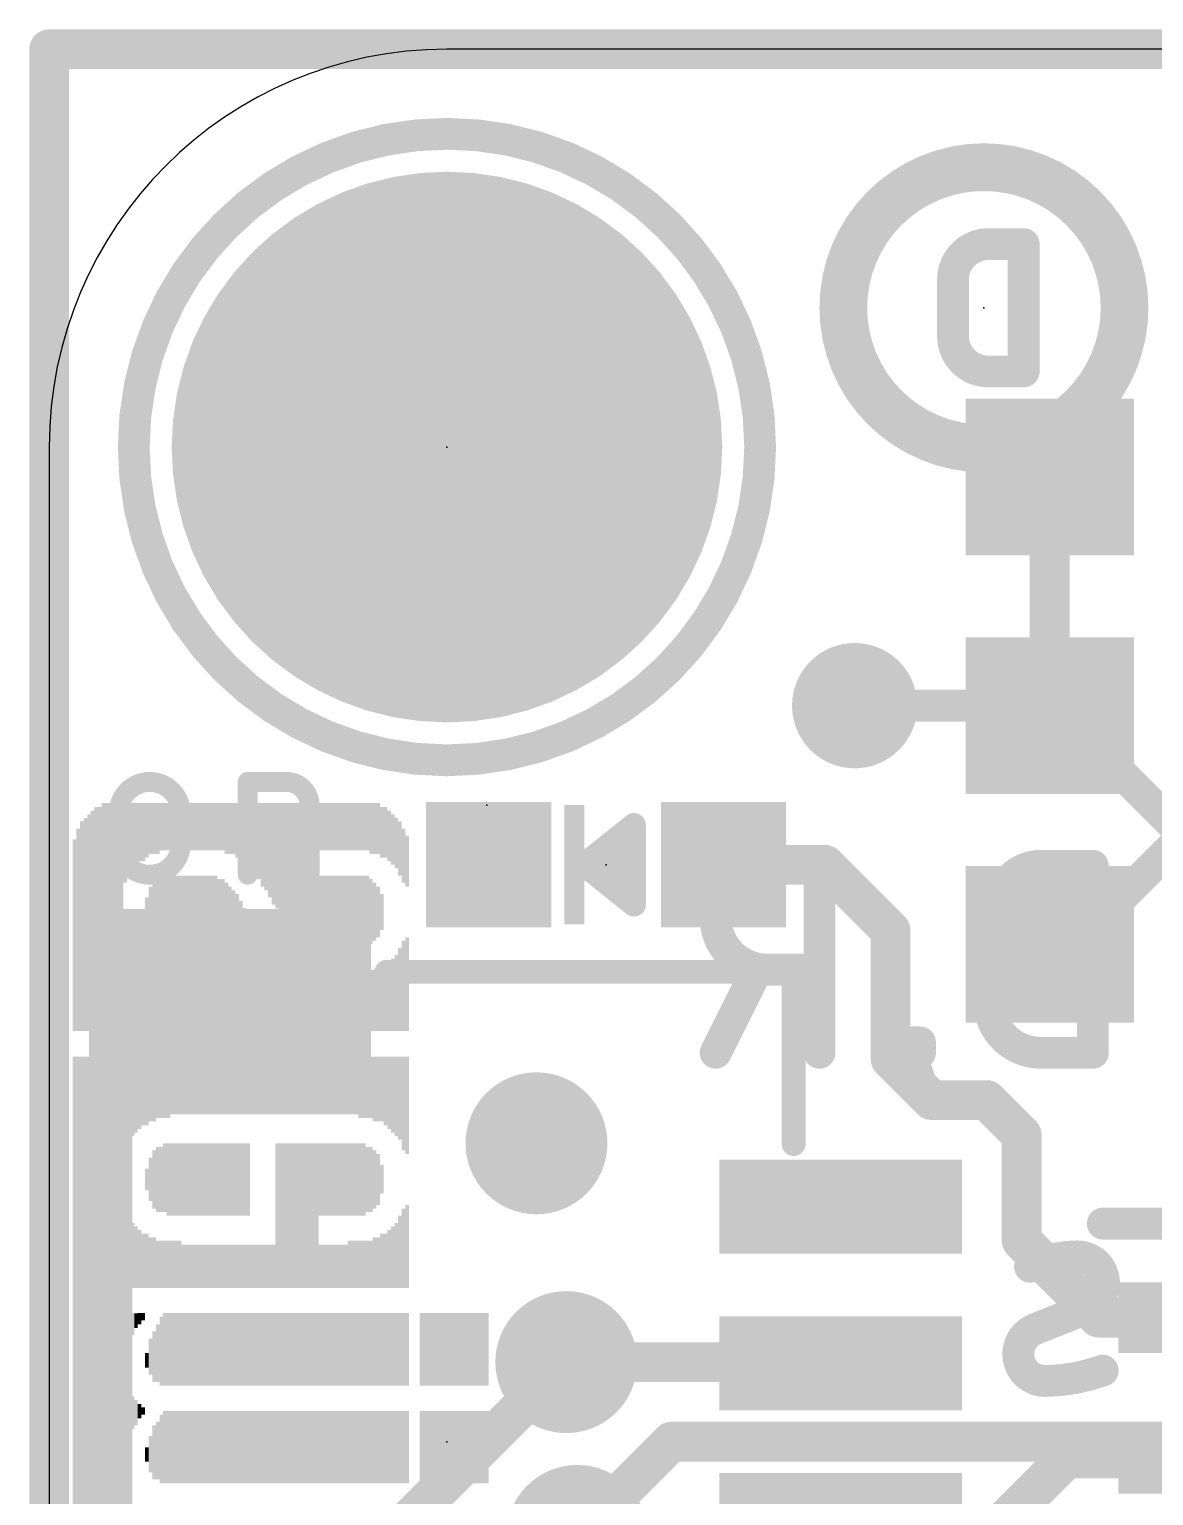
# Model space of a CAD drawing. Extents: x -0.1 to 25.5, y -0.1 to 17.9.
# Drawn here: x -0.13 to 7.05, y 8.55 to 17.91 of the extents above; entities that cross this region are included whole.
import ezdxf

# ---------------------------------------------------------------- set-up
doc = ezdxf.new("R2010")
doc.units = 0
for name, color, linetype in [('1', 12, 'CONTINUOUS'), ('16', 5, 'CONTINUOUS'), ('17', 110, 'CONTINUOUS'), ('18', 110, 'CONTINUOUS'), ('20', 31, 'CONTINUOUS'), ('21', 40, 'CONTINUOUS'), ('22', 6, 'CONTINUOUS'), ('23', 53, 'CONTINUOUS'), ('24', 53, 'CONTINUOUS')]:
    doc.layers.add(name, color=color, linetype=linetype)

# ---------------------------------------------------------------- blocks, each defined once
blk = doc.blocks.new('RECT')
blk.add_solid([(-0.5, -0.5), (0.5, -0.5), (-0.5, 0.5), (0.5, 0.5)])
blk = doc.blocks.new('ROUNDP')
at = {"const_width": 0.5}
blk.add_lwpolyline([(0, -0.25, 1), (0, 0.25, 1), (0, -0.25)], format="xyb", dxfattribs=at)
blk = doc.blocks.new('ROUNDV')
at = {"const_width": 0.5}
blk.add_lwpolyline([(0, -0.25, 1), (0, 0.25, 1), (0, -0.25)], format="xyb", dxfattribs=at)

msp = doc.modelspace()

# ---------------------------------------------------------------- linework, layer by layer
at = {"layer": '1'}
for points, const_width in [([(0, 17.78), (25.4, 17.78)], 0.254), ([(0, 0), (0, 17.78)], 0.254), ([(6.389, 15.0495), (6.389, 13.5255)], 0.254), ([(5.1435, 13.589), (6.3255, 13.589)], 0.2032), ([(6.3255, 13.589), (6.389, 13.5255)], 0.2032), ([(7.4042, 12.9206), (6.5486, 12.065)], 0.2032), ([(4.306, 12.573), (4.953, 12.573)], 0.254), ([(5.373, 12.153), (4.953, 12.573)], 0.254), ([(5.373, 12.153), (5.373, 11.333)], 0.254), ([(6.5486, 12.065), (6.389, 12.065)], 0.2032), ([(5.373, 11.333), (5.635, 11.071)], 0.254), ([(5.635, 11.071), (5.9868, 11.071)], 0.254), ([(5.9868, 11.071), (6.21, 10.8478)], 0.254), ([(6.21, 10.8478), (6.21, 10.173)], 0.254), ([(6.21, 10.173), (6.701, 9.682)], 0.254), ([(6.701, 9.682), (7.278, 9.682)], 0.254), ([(3.302, 9.398), (5.046, 9.398)], 0.254), ([(5.046, 9.398), (5.054, 9.39)], 0.254), ([(6.496, 8.782), (6.104, 8.39)], 0.254), ([(7.278, 8.782), (6.496, 8.782)], 0.254)]:
    msp.add_lwpolyline(points, dxfattribs=dict(at, const_width=const_width))
for points, const_width in [([(0, 17.8435, 1), (0, 17.7165)], 0.127), ([(0.0635, 17.78, 1), (-0.0635, 17.78)], 0.127), ([(6.4525, 15.0495, 1), (6.3255, 15.0495)], 0.127), ([(5.1435, 13.6398, 1), (5.1435, 13.5382)], 0.1016), ([(6.3614, 13.6249, 1), (6.2896, 13.5531)], 0.1016), ([(6.3255, 13.5382, 1), (6.3255, 13.6398)], 0.1016), ([(6.3255, 13.5255, 1), (6.4525, 13.5255)], 0.127), ([(6.3531, 13.4896, 1), (6.4249, 13.5614)], 0.1016), ([(4.306, 12.6365, 1), (4.306, 12.5095)], 0.127), ([(4.9979, 12.6179, 1), (4.9081, 12.5281)], 0.127), ([(4.953, 12.5095, 1), (4.953, 12.6365)], 0.127), ([(5.4365, 12.153, 1), (5.3095, 12.153)], 0.127), ([(5.3281, 12.1081, 1), (5.4179, 12.1979)], 0.127), ([(6.389, 12.1158, 1), (6.389, 12.0142)], 0.1016), ([(6.5127, 12.1009, 1), (6.5845, 12.0291)], 0.1016), ([(6.5486, 12.0142, 1), (6.5486, 12.1158)], 0.1016), ([(5.4179, 11.3779, 1), (5.3281, 11.2881)], 0.127), ([(5.3095, 11.333, 1), (5.4365, 11.333)], 0.127), ([(5.635, 11.1345, 1), (5.635, 11.0075)], 0.127), ([(5.5901, 11.0261, 1), (5.6799, 11.1159)], 0.127), ([(6.0317, 11.1159, 1), (5.9419, 11.0261)], 0.127), ([(5.9868, 11.0075, 1), (5.9868, 11.1345)], 0.127), ([(6.2735, 10.8478, 1), (6.1465, 10.8478)], 0.127), ([(6.1651, 10.8029, 1), (6.2549, 10.8927)], 0.127), ([(6.2549, 10.2179, 1), (6.1651, 10.1281)], 0.127), ([(6.1465, 10.173, 1), (6.2735, 10.173)], 0.127), ([(6.701, 9.7455, 1), (6.701, 9.6185)], 0.127), ([(6.6561, 9.6371, 1), (6.7459, 9.7269)], 0.127), ([(3.302, 9.4615, 1), (3.302, 9.3345)], 0.127), ([(5.0909, 9.4429, 1), (5.0011, 9.3531)], 0.127), ([(5.0091, 9.3451, 1), (5.0989, 9.4349)], 0.127), ([(5.046, 9.3345, 1), (5.046, 9.4615)], 0.127), ([(6.496, 8.8455, 1), (6.496, 8.7185)], 0.127), ([(6.5409, 8.7371, 1), (6.4511, 8.8269)], 0.127)]:
    msp.add_lwpolyline(points, format="xyb", dxfattribs=dict(at, const_width=const_width))
at = {"layer": '16'}
for points, const_width in [([(0, 17.78), (25.4, 17.78)], 0.254), ([(0, 0), (0, 17.78)], 0.254), ([(6.4135, 13.589), (5.1435, 13.589)], 0.2032), ([(9.1972, 10.8054), (6.4135, 13.589)], 0.2032), ([(2.159, 8.255), (3.302, 9.398)], 0.254), ([(3.9737, 8.89), (3.3721, 8.2884)], 0.254), ([(16.3631, 8.89), (3.9737, 8.89)], 0.254)]:
    msp.add_lwpolyline(points, dxfattribs=dict(at, const_width=const_width))
for points, const_width in [([(0, 17.8435, 1), (0, 17.7165)], 0.127), ([(0.0635, 17.78, 1), (-0.0635, 17.78)], 0.127), ([(5.1435, 13.6398, 1), (5.1435, 13.5382)], 0.1016), ([(6.4494, 13.6249, 1), (6.3776, 13.5531)], 0.1016), ([(6.4135, 13.5382, 1), (6.4135, 13.6398)], 0.1016), ([(3.3469, 9.3531, 1), (3.2571, 9.4429)], 0.127), ([(3.9737, 8.9535, 1), (3.9737, 8.8265)], 0.127), ([(4.0186, 8.8451, 1), (3.9288, 8.9349)], 0.127)]:
    msp.add_lwpolyline(points, format="xyb", dxfattribs=dict(at, const_width=const_width))
at = {"layer": '20'}
for p, q in [((22.86, 17.78), (2.54, 17.78)), ((0, 15.24), (0, 2.54))]:
    msp.add_line(p, q, dxfattribs=at)
msp.add_arc((2.54, 15.24), 2.54, 90, 180, dxfattribs=at)
at = {"layer": '21'}
for points, const_width in [([(2.54, 13.24, 1), (2.54, 17.24, 1), (2.54, 13.24)], 0.2032), ([(0.8396, 12.9046, 1), (0.4445, 12.9046)], 0.127), ([(1.2992, 13.1022, 1), (1.2357, 13.1022)], 0.0635), ([(1.2675, 13.1339, 1), (1.2675, 13.0704)], 0.0635), ([(1.6626, 12.954, 0.4142), (1.5144, 13.1022)], 0.127), ([(1.5144, 13.1339, 1), (1.5144, 13.0704)], 0.0635), ([(1.5144, 13.0704, 1), (1.5144, 13.1339)], 0.0635), ([(1.6943, 12.954, 1), (1.6308, 12.954)], 0.0635), ([(0.4763, 12.9046, 1), (0.4128, 12.9046)], 0.0635), ([(0.4128, 12.9046, 1), (0.4763, 12.9046)], 0.0635), ([(0.8714, 12.9046, 1), (0.8079, 12.9046)], 0.0635), ([(0.8079, 12.9046, 1), (0.8714, 12.9046)], 0.0635), ([(1.6308, 12.954, 1), (1.6943, 12.954)], 0.0635), ([(3.7021, 12.8397, 1), (3.7021, 12.7635)], 0.0762), ([(3.7719, 12.827, 1), (3.6957, 12.827)], 0.0762), ([(3.7576, 12.7972, 1), (3.71, 12.8568)], 0.0762), ([(3.7338, 12.7635, 1), (3.7338, 12.8397)], 0.0762), ([(0.4445, 12.7071, 1), (0.8396, 12.7071)], 0.127), ([(0.4762, 12.7071, 1), (0.4127, 12.7071)], 0.0635), ([(0.4128, 12.7071, 1), (0.4763, 12.7071)], 0.0635), ([(0.8714, 12.7071, 1), (0.8079, 12.7071)], 0.0635), ([(0.8079, 12.7071, 1), (0.8714, 12.7071)], 0.0635), ([(3.4401, 12.6028, 1), (3.3925, 12.5432)], 0.0762), ([(3.3925, 12.6028, 1), (3.4401, 12.5432)], 0.0762), ([(3.5116, 12.6873, 1), (3.5116, 12.6111)], 0.0762), ([(3.7338, 12.6111, 1), (3.7338, 12.6873)], 0.0762), ([(3.5116, 12.5349, 1), (3.5116, 12.4587)], 0.0762), ([(3.7338, 12.4587, 1), (3.7338, 12.5349)], 0.0762), ([(1.2357, 12.5095, 1), (1.2992, 12.5095)], 0.0635), ([(1.6308, 12.5095, 1), (1.6943, 12.5095)], 0.0635), ([(3.7021, 12.3825, 1), (3.7021, 12.3063)], 0.0762), ([(3.71, 12.2892, 1), (3.7576, 12.3488)], 0.0762), ([(3.7338, 12.3063, 1), (3.7338, 12.3825)], 0.0762), ([(3.6957, 12.319, 1), (3.7719, 12.319)], 0.0762), ([(2.154, 11.9281, 1), (2.154, 11.8519)], 0.0762), ([(4.7921, 11.89, 1), (4.7159, 11.89)], 0.0762), ([(4.754, 11.8519, 1), (4.754, 11.9281)], 0.0762), ([(0.4921, 10.99, 1), (0.4159, 10.99)], 0.0762), ([(4.7159, 10.79, 1), (4.7921, 10.79)], 0.0762), ([(6.728, 10.3328, 1), (6.728, 10.2312)], 0.1016)]:
    msp.add_lwpolyline(points, format="xyb", dxfattribs=dict(at, const_width=const_width))
for points, const_width in [([(1.2675, 12.5095), (1.2675, 13.1022)], 0.127), ([(1.2675, 13.1022), (1.5144, 13.1022)], 0.127), ([(1.6626, 12.954), (1.6626, 12.5095)], 0.127), ([(0.4445, 12.7071), (0.4445, 12.9046)], 0.127), ([(0.8396, 12.9046), (0.8396, 12.7071)], 0.127), ([(3.7338, 12.827), (3.4163, 12.573)], 0.1524), ([(3.7021, 12.8016), (3.7338, 12.8016)], 0.1524), ([(3.7338, 12.319), (3.7338, 12.827)], 0.1524), ([(3.4163, 12.573), (3.7338, 12.319)], 0.1524), ([(3.5116, 12.6492), (3.7338, 12.6492)], 0.1524), ([(3.5116, 12.4968), (3.7338, 12.4968)], 0.1524), ([(3.7021, 12.3444), (3.7338, 12.3444)], 0.1524), ([(2.154, 11.89), (4.754, 11.89)], 0.1524), ([(4.754, 11.89), (4.754, 10.79)], 0.1524), ([(0.454, 10.99), (0.454, 6.79)], 0.1524), ([(6.728, 10.282), (9.528, 10.282)], 0.2032)]:
    msp.add_lwpolyline(points, dxfattribs=dict(at, const_width=const_width))
at = {"layer": '22'}
for points, const_width in [([(5.969, 15.231, 1), (5.969, 17.027, 1), (5.969, 15.231)], 0.3048), ([(5.9972, 16.5354, 0.4142), (5.7714, 16.3096)], 0.2032), ([(5.9972, 16.5862, 1), (5.9972, 16.4846)], 0.1016), ([(5.9972, 16.4846, 1), (5.9972, 16.5862)], 0.1016), ([(6.2738, 16.5354, 1), (6.1722, 16.5354)], 0.1016), ([(6.223, 16.4846, 1), (6.223, 16.5862)], 0.1016), ([(5.8222, 16.3096, 1), (5.7206, 16.3096)], 0.1016), ([(5.7206, 16.3096, 1), (5.8222, 16.3096)], 0.1016), ([(5.7714, 15.9484, 0.4142), (5.9972, 15.7226)], 0.2032), ([(5.8222, 15.9484, 1), (5.7206, 15.9484)], 0.1016), ([(5.7206, 15.9484, 1), (5.8222, 15.9484)], 0.1016), ([(5.9972, 15.7734, 1), (5.9972, 15.6718)], 0.1016), ([(5.9972, 15.6718, 1), (5.9972, 15.7734)], 0.1016), ([(6.223, 15.6718, 1), (6.223, 15.7734)], 0.1016), ([(6.1722, 15.7226, 1), (6.2738, 15.7226)], 0.1016), ([(4.5873, 12.5667, 1), (4.5873, 11.9034)], 0.2032), ([(4.5873, 12.6175, 1), (4.5873, 12.5159)], 0.1016), ([(4.5873, 12.5159, 1), (4.5873, 12.6175)], 0.1016), ([(4.9697, 12.5667, 1), (4.8681, 12.5667)], 0.1016), ([(4.9189, 12.5159, 1), (4.9189, 12.6175)], 0.1016), ([(6.3327, 12.5667, 1), (6.3327, 12.0361)], 0.2032), ([(6.3327, 12.6175, 1), (6.3327, 12.5159)], 0.1016), ([(6.3327, 12.5159, 1), (6.3327, 12.6175)], 0.1016), ([(6.7151, 12.5667, 1), (6.6135, 12.5667)], 0.1016), ([(6.6643, 12.5159, 1), (6.6643, 12.6175)], 0.1016), ([(6.3327, 12.0361, 1), (6.3327, 11.3728)], 0.2032), ([(6.3327, 12.0869, 1), (6.3327, 11.9853)], 0.1016), ([(6.3327, 11.9853, 1), (6.3327, 12.0869)], 0.1016), ([(6.3327, 11.9853, 1), (6.3327, 12.0869)], 0.1016), ([(6.6643, 11.9853, 1), (6.6643, 12.0869)], 0.1016), ([(4.5664, 11.8807, 1), (4.4755, 11.9261)], 0.1016), ([(4.5873, 11.9542, 1), (4.5873, 11.8526)], 0.1016), ([(4.5873, 11.8526, 1), (4.5873, 11.9542)], 0.1016), ([(4.9189, 11.8526, 1), (4.9189, 11.9542)], 0.1016), ([(5.4942, 11.49, 1), (5.4942, 11.3884)], 0.1016), ([(5.545, 11.4392, 1), (5.4434, 11.4392)], 0.1016), ([(5.6114, 11.4392, 1), (5.5098, 11.4392)], 0.1016), ([(5.5606, 11.3884, 1), (5.5606, 11.49)], 0.1016), ([(4.2102, 11.3956, 1), (4.3011, 11.3501)], 0.1016), ([(4.8681, 11.3728, 1), (4.9697, 11.3728)], 0.1016), ([(5.4942, 11.4237, 1), (5.4942, 11.322)], 0.1016), ([(5.4434, 11.3728, 1), (5.545, 11.3728)], 0.1016), ([(5.5418, 11.3907, 1), (5.4467, 11.355)], 0.1016), ([(5.5098, 11.3728, 1), (5.6114, 11.3728)], 0.1016), ([(5.5606, 11.322, 1), (5.5606, 11.4237)], 0.1016), ([(6.3327, 11.4237, 1), (6.3327, 11.322)], 0.1016), ([(6.3327, 11.322, 1), (6.3327, 11.4236)], 0.1016), ([(6.6135, 11.3728, 1), (6.7151, 11.3728)], 0.1016), ([(6.6643, 11.322, 1), (6.6643, 11.4237)], 0.1016), ([(5.5462, 11.0897, 1), (5.6413, 11.1254)], 0.1016), ([(6.5618, 10.0732, 0.1025), (6.2634, 10.0069)], 0.2032), ([(6.6282, 9.7416, 0.8318), (6.5618, 10.0732)], 0.2032), ([(6.5611, 10.124, 1), (6.5626, 10.0224)], 0.1016), ([(6.5626, 10.0224, 1), (6.5611, 10.124)], 0.1016), ([(6.2425, 10.0532, 1), (6.2842, 9.9606)], 0.1016), ([(6.6093, 9.7888, 1), (6.647, 9.6944)], 0.1016), ([(6.647, 9.6944, 1), (6.6093, 9.7888)], 0.1016), ([(6.2965, 9.609, 0.8318), (6.3629, 9.2773)], 0.2032), ([(6.2777, 9.6561, 1), (6.3154, 9.5618)], 0.1016), ([(6.3154, 9.5618, 1), (6.2777, 9.6561)], 0.1016), ([(6.3629, 9.2774, 0.083), (6.7276, 9.3437)], 0.2032), ([(6.3621, 9.3281, 1), (6.3636, 9.2266)], 0.1016), ([(6.3636, 9.2266, 1), (6.3621, 9.3281)], 0.1016), ([(6.7448, 9.2959, 1), (6.7104, 9.3915)], 0.1016)]:
    msp.add_lwpolyline(points, format="xyb", dxfattribs=dict(at, const_width=const_width))
at = {"layer": '22', "const_width": 0.2032}
for points in [[(6.223, 16.5354), (5.9972, 16.5354)], [(6.223, 15.7226), (6.223, 16.5354)], [(5.7714, 16.3096), (5.7714, 15.9484)], [(5.9972, 15.7226), (6.223, 15.7226)], [(4.9189, 12.5667), (4.5873, 12.5667)], [(4.9189, 11.3728), (4.9189, 12.5667)], [(6.6643, 12.5667), (6.3327, 12.5667)], [(6.6643, 11.3728), (6.6643, 12.5667)], [(6.6643, 12.0361), (6.3327, 12.0361)], [(4.2557, 11.3728), (4.521, 11.9034)], [(4.5873, 11.9034), (4.9189, 11.9034)], [(5.5606, 11.4392), (5.4942, 11.4392)], [(5.4942, 11.4392), (5.4942, 11.3728)], [(5.5606, 11.3728), (5.5606, 11.4392)], [(5.4942, 11.3728), (5.5606, 11.3728)], [(5.4942, 11.3728), (5.5937, 11.1076)], [(6.3327, 11.3728), (6.6643, 11.3728)], [(6.2965, 9.609), (6.6282, 9.7416)]]:
    msp.add_lwpolyline(points, dxfattribs=at)
at = {"layer": '23'}
for p in [(2.54, 15.24), (3.556, 12.573), (2.54, 8.89)]:
    msp.add_point(p, dxfattribs=at)
at = {"layer": '24'}
for p in [(5.969, 16.129), (2.794, 12.954)]:
    msp.add_point(p, dxfattribs=at)

# ---------------------------------------------------------------- block references
at = {"layer": '1', "xscale": 1.075, "rotation": 180}
for p in [(6.389, 15.0495), (6.389, 12.065)]:
    msp.add_blockref('RECT', p, dxfattribs=at)
at = {"layer": '1', "xscale": 1.075}
msp.add_blockref('RECT', (6.389, 13.5255), dxfattribs=at)
at = {"layer": '1'}
for p, xscale, yscale, rotation in [((2.806, 12.573), 0.8, 0.8, 90), ((4.306, 12.573), 0.8, 0.8, 90), ((7.278, 9.682), 0.45, 0.9, 270), ((7.278, 8.782), 0.45, 0.9, 270)]:
    msp.add_blockref('RECT', p, dxfattribs=dict(at, xscale=xscale, yscale=yscale, rotation=rotation))
for p, xscale, yscale in [((1.154, 11.69), 1.8, 1.2), ((5.054, 10.39), 1.55, 0.6), ((5.054, 9.39), 1.55, 0.6), ((5.054, 8.39), 1.55, 0.6)]:
    msp.add_blockref('RECT', p, dxfattribs=dict(at, xscale=xscale, yscale=yscale))
at = {"layer": '17', "xscale": 3.516, "yscale": 3.516}
msp.add_blockref('ROUNDP', (2.54, 15.24), dxfattribs=at)
msp.add_blockref('ROUNDP', (2.54, 15.24), dxfattribs=at)
at = {"layer": '18'}
for p, xscale, yscale in [((5.1435, 13.589), 0.8001, 0.8001), ((5.1435, 13.589), 0.8001, 0.8001), ((3.1115, 10.795), 0.9064, 0.9064), ((3.1115, 10.795), 0.9064, 0.9064), ((3.302, 9.398), 0.9064, 0.9064), ((3.302, 9.398), 0.9064, 0.9064), ((3.3721, 8.2884), 0.9064, 0.9064), ((3.3721, 8.2884), 0.9064, 0.9064)]:
    msp.add_blockref('ROUNDV', p, dxfattribs=dict(at, xscale=xscale, yscale=yscale))
at = {"layer": '21', "xscale": 0.762, "yscale": 0.127, "rotation": 90}
msp.add_blockref('RECT', (3.3528, 12.573), dxfattribs=at)
at = {"layer": '22', "rotation": 270}
for p, xscale, yscale in [((0.3001, 12.2263), 1.43, 0.0231), ((0.3232, 12.2263), 1.43, 0.0231), ((0.3463, 12.239), 1.4554, 0.0231), ((0.3694, 12.239), 1.4554, 0.0231), ((0.3926, 12.239), 1.4554, 0.0231), ((0.4157, 12.239), 1.4554, 0.0231), ((0.4388, 12.239), 1.4554, 0.0231), ((0.4619, 12.239), 1.4554, 0.0231), ((0.485, 12.7127), 0.508, 0.0231), ((0.508, 12.7356), 0.4623, 0.0229), ((0.531, 12.7584), 0.4166, 0.0231), ((0.5541, 12.7698), 0.3937, 0.0231), ((0.5772, 12.7813), 0.3708, 0.0231), ((0.6003, 12.7813), 0.3708, 0.0231), ((0.6234, 12.7927), 0.348, 0.0231), ((0.6466, 12.8041), 0.3251, 0.0231), ((0.6697, 12.8041), 0.3251, 0.0231), ((0.6928, 12.8041), 0.3251, 0.0231), ((0.7159, 12.8156), 0.3023, 0.0231), ((0.739, 12.8156), 0.3023, 0.0231), ((0.762, 12.8156), 0.3023, 0.0229), ((0.785, 12.8156), 0.3023, 0.0231), ((0.8081, 12.8156), 0.3023, 0.0231), ((0.8312, 12.8156), 0.3023, 0.0231), ((0.8543, 12.8156), 0.3023, 0.0231), ((0.8774, 12.8156), 0.3023, 0.0231), ((0.9006, 12.8156), 0.3023, 0.0231), ((0.9237, 12.8156), 0.3023, 0.0231), ((0.9468, 12.8156), 0.3023, 0.0231), ((0.9699, 12.8156), 0.3023, 0.0231), ((0.993, 12.8156), 0.3023, 0.0231), ((1.016, 12.8156), 0.3023, 0.0229), ((1.039, 12.8156), 0.3023, 0.0231), ((1.0621, 12.8156), 0.3023, 0.0231), ((1.0852, 12.8156), 0.3023, 0.0231), ((1.1083, 12.8156), 0.3023, 0.0231), ((1.1314, 12.8041), 0.3251, 0.0231), ((1.1546, 12.8041), 0.3251, 0.0231), ((1.1777, 12.8041), 0.3251, 0.0231), ((1.2008, 12.7927), 0.348, 0.0231), ((1.2239, 12.7813), 0.3708, 0.0231), ((1.247, 12.7813), 0.3708, 0.0231), ((1.27, 12.7698), 0.3937, 0.0229), ((1.293, 12.7584), 0.4166, 0.0231), ((1.3161, 12.7356), 0.4623, 0.0231), ((1.3392, 12.7241), 0.4851, 0.0231), ((1.3623, 12.7), 0.5334, 0.0231), ((1.3854, 12.6886), 0.5563, 0.0231), ((1.4086, 12.6657), 0.602, 0.0231), ((1.4317, 12.6429), 0.6477, 0.0231), ((1.4548, 12.6314), 0.6706, 0.0231), ((1.4779, 12.6086), 0.7163, 0.0231), ((1.501, 12.5971), 0.7391, 0.0231), ((1.524, 12.573), 0.7874, 0.0229), ((1.547, 12.5501), 0.8331, 0.0231), ((1.5701, 12.5387), 0.856, 0.0231), ((1.5932, 12.5273), 0.8788, 0.0231), ((1.6163, 12.5159), 0.9017, 0.0231), ((1.6394, 12.5159), 0.9017, 0.0231), ((1.6626, 12.8156), 0.3023, 0.0231), ((1.6857, 12.8156), 0.3023, 0.0231), ((1.7088, 12.8156), 0.3023, 0.0231), ((1.7319, 12.8156), 0.3023, 0.0231), ((1.755, 12.8156), 0.3023, 0.0231), ((1.778, 12.8156), 0.3023, 0.0229), ((1.801, 12.8156), 0.3023, 0.0231), ((1.8241, 12.8156), 0.3023, 0.0231), ((1.8472, 12.8156), 0.3023, 0.0231), ((1.8703, 12.8156), 0.3023, 0.0231), ((1.8934, 12.8156), 0.3023, 0.0231), ((1.9166, 12.8156), 0.3023, 0.0231), ((1.9397, 12.8156), 0.3023, 0.0231), ((1.9628, 12.8156), 0.3023, 0.0231), ((1.9859, 12.8156), 0.3023, 0.0231), ((2.009, 12.8156), 0.3023, 0.0231), ((2.032, 12.8156), 0.3023, 0.0229), ((2.055, 12.8041), 0.3251, 0.0231), ((2.0781, 12.8041), 0.3251, 0.0231), ((2.1012, 12.8041), 0.3251, 0.0231), ((2.1243, 12.78), 0.3226, 0.0231), ((2.1474, 12.78), 0.3226, 0.0231), ((0.2079, 12.1806), 1.3386, 0.0231), ((0.231, 12.192), 1.3614, 0.0231), ((0.254, 12.2034), 1.3843, 0.0229), ((0.277, 12.2149), 1.4072, 0.0231), ((2.1706, 12.7572), 0.3226, 0.0231), ((2.1937, 12.7343), 0.3226, 0.0231), ((2.2168, 12.7114), 0.3226, 0.0231), ((2.2399, 12.6771), 0.3454, 0.0231), ((0.1617, 12.1234), 1.2243, 0.0231), ((0.1848, 12.1577), 1.2929, 0.0231), ((2.263, 12.6314), 0.3454, 0.0231), ((2.286, 12.5959), 0.3251, 0.0229), ((0.6697, 12.2733), 0.3708, 0.0231), ((0.6928, 12.2733), 0.4166, 0.0231), ((0.7159, 12.2733), 0.4166, 0.0231), ((0.739, 12.2847), 0.4394, 0.0231), ((0.762, 12.2733), 0.4623, 0.0229), ((0.785, 12.2733), 0.4623, 0.0231), ((0.8081, 12.2733), 0.4623, 0.0231), ((0.8312, 12.2733), 0.4623, 0.0231), ((0.8543, 12.2733), 0.4623, 0.0231), ((0.8774, 12.2733), 0.4623, 0.0231), ((0.9006, 12.2733), 0.4623, 0.0231), ((0.9237, 12.2733), 0.4623, 0.0231), ((0.9468, 12.2733), 0.4623, 0.0231), ((0.9699, 12.2733), 0.4623, 0.0231), ((0.993, 12.2733), 0.4623, 0.0231), ((1.016, 12.2733), 0.4623, 0.0229), ((1.039, 12.2733), 0.4623, 0.0231), ((1.0621, 12.2733), 0.4623, 0.0231), ((1.0852, 11.9964), 0.9703, 0.0231), ((1.1083, 11.9964), 0.9703, 0.0231), ((1.1314, 11.985), 0.9474, 0.0231), ((1.6626, 12.2847), 0.4394, 0.0231), ((1.6857, 12.2733), 0.4623, 0.0231), ((1.7088, 12.2733), 0.4623, 0.0231), ((1.7319, 12.2733), 0.4623, 0.0231), ((1.755, 12.2733), 0.4623, 0.0231), ((1.778, 12.2733), 0.4623, 0.0229), ((1.801, 12.2733), 0.4623, 0.0231), ((1.8241, 12.2733), 0.4623, 0.0231), ((1.8472, 12.2733), 0.4623, 0.0231), ((1.8703, 12.2733), 0.4623, 0.0231), ((1.8934, 12.2733), 0.4623, 0.0231), ((1.9166, 12.2733), 0.4623, 0.0231), ((1.9397, 12.2733), 0.4623, 0.0231), ((1.9628, 12.2733), 0.4623, 0.0231), ((1.9859, 12.2733), 0.4623, 0.0231), ((2.009, 12.2733), 0.4623, 0.0231), ((2.032, 12.2847), 0.4394, 0.0229), ((2.055, 12.2733), 0.4166, 0.0231), ((2.0781, 12.2733), 0.3708, 0.0231), ((0.6234, 12.272), 0.1854, 0.0231), ((0.6466, 12.272), 0.3226, 0.0231), ((1.1546, 11.9723), 0.922, 0.0231), ((1.1777, 11.9609), 0.8992, 0.0231), ((1.2008, 11.9494), 0.8763, 0.0231), ((2.1012, 12.272), 0.3226, 0.0231), ((2.1243, 12.272), 0.2311, 0.0231), ((1.2239, 11.9266), 0.8306, 0.0231), ((1.247, 11.9037), 0.7849, 0.0231), ((1.27, 11.8923), 0.762, 0.0229), ((1.293, 11.8694), 0.7163, 0.0231), ((1.3161, 11.858), 0.6934, 0.0231), ((0.485, 11.9037), 0.3683, 0.0231), ((1.3392, 11.8339), 0.6452, 0.0231), ((1.3623, 11.811), 0.5994, 0.0231), ((1.3854, 11.7996), 0.5766, 0.0231), ((2.263, 11.7996), 0.5766, 0.0231), ((2.286, 11.811), 0.5994, 0.0229), ((0.508, 11.8809), 0.3226, 0.0229), ((0.531, 11.858), 0.2769, 0.0231), ((1.4086, 11.7767), 0.5309, 0.0231), ((1.4317, 11.7653), 0.508, 0.0231), ((1.4548, 11.7538), 0.4851, 0.0231), ((2.2168, 11.7538), 0.4851, 0.0231), ((2.2399, 11.7767), 0.5309, 0.0231), ((0.5541, 11.8466), 0.254, 0.0231), ((0.5772, 11.8351), 0.2311, 0.0231), ((0.6003, 11.8351), 0.2311, 0.0231), ((0.6234, 11.8224), 0.2057, 0.0231), ((0.6466, 11.7183), 0.414, 0.0231), ((0.6697, 11.7069), 0.3912, 0.0231), ((0.6928, 11.7069), 0.3912, 0.0231), ((0.7159, 11.7069), 0.3912, 0.0231), ((1.4779, 11.7424), 0.4623, 0.0231), ((1.501, 11.731), 0.4394, 0.0231), ((1.524, 11.7183), 0.414, 0.0229), ((1.547, 11.7183), 0.414, 0.0231), ((1.5701, 11.7069), 0.3912, 0.0231), ((1.5932, 11.7069), 0.3912, 0.0231), ((2.055, 11.7069), 0.3912, 0.0231), ((2.0781, 11.7069), 0.3912, 0.0231), ((2.1012, 11.7069), 0.3912, 0.0231), ((2.1243, 11.7183), 0.414, 0.0231), ((2.1474, 11.7183), 0.414, 0.0231), ((2.1706, 11.731), 0.4394, 0.0231), ((2.1937, 11.7424), 0.4623, 0.0231), ((0.739, 11.6954), 0.3683, 0.0231), ((0.762, 11.6954), 0.3683, 0.0229), ((0.785, 11.6954), 0.3683, 0.0231), ((0.8081, 11.6954), 0.3683, 0.0231), ((0.8312, 11.6954), 0.3683, 0.0231), ((0.8543, 11.6954), 0.3683, 0.0231), ((0.8774, 11.6954), 0.3683, 0.0231), ((0.9006, 11.6954), 0.3683, 0.0231), ((0.9237, 11.6954), 0.3683, 0.0231), ((0.9468, 11.6954), 0.3683, 0.0231), ((0.9699, 11.6954), 0.3683, 0.0231), ((0.993, 11.6954), 0.3683, 0.0231), ((1.016, 11.6954), 0.3683, 0.0229), ((1.039, 11.6954), 0.3683, 0.0231), ((1.0621, 11.6954), 0.3683, 0.0231), ((1.6163, 11.6954), 0.3683, 0.0231), ((1.6394, 11.6954), 0.3683, 0.0231), ((1.6626, 11.6954), 0.3683, 0.0231), ((1.6857, 11.6954), 0.3683, 0.0231), ((1.7088, 11.6954), 0.3683, 0.0231), ((1.7319, 11.6954), 0.3683, 0.0231), ((1.755, 11.6954), 0.3683, 0.0231), ((1.778, 11.6954), 0.3683, 0.0229), ((1.801, 11.6954), 0.3683, 0.0231), ((1.8241, 11.6954), 0.3683, 0.0231), ((1.8472, 11.6954), 0.3683, 0.0231), ((1.8703, 11.6954), 0.3683, 0.0231), ((1.8934, 11.6954), 0.3683, 0.0231), ((1.9166, 11.6954), 0.3683, 0.0231), ((1.9397, 11.6954), 0.3683, 0.0231), ((1.9628, 11.6954), 0.3683, 0.0231), ((1.9859, 11.6954), 0.3683, 0.0231), ((2.009, 11.6954), 0.3683, 0.0231), ((2.032, 11.6954), 0.3683, 0.0229), ((0.1617, 8.7046), 5.2883, 0.0231), ((0.1848, 8.6703), 5.3569, 0.0231), ((0.2079, 8.6474), 5.4026, 0.0231), ((0.231, 8.636), 5.4254, 0.0231), ((0.254, 8.6246), 5.4483, 0.0229), ((0.277, 8.6131), 5.4712, 0.0231), ((0.3001, 8.6131), 5.4712, 0.0231), ((0.3232, 8.6017), 5.494, 0.0231), ((0.3463, 8.6017), 5.494, 0.0231), ((0.3694, 8.589), 5.5194, 0.0231), ((0.3926, 8.589), 5.5194, 0.0231), ((0.4157, 8.589), 5.5194, 0.0231), ((0.4388, 8.589), 5.5194, 0.0231), ((0.4619, 8.589), 5.5194, 0.0231), ((0.6466, 11.1417), 0.414, 0.0231), ((0.6697, 11.1417), 0.414, 0.0231), ((0.6928, 11.1531), 0.3912, 0.0231), ((0.7159, 11.1531), 0.3912, 0.0231), ((0.739, 11.1531), 0.3912, 0.0231), ((0.762, 11.1531), 0.3912, 0.0229), ((0.785, 11.1646), 0.3683, 0.0231), ((0.8081, 11.1646), 0.3683, 0.0231), ((0.8312, 11.1646), 0.3683, 0.0231), ((0.8543, 11.1646), 0.3683, 0.0231), ((0.8774, 11.1646), 0.3683, 0.0231), ((0.9006, 11.1646), 0.3683, 0.0231), ((0.9237, 11.1646), 0.3683, 0.0231), ((0.9468, 11.1646), 0.3683, 0.0231), ((0.9699, 11.1646), 0.3683, 0.0231), ((0.993, 11.1646), 0.3683, 0.0231), ((1.016, 11.1646), 0.3683, 0.0229), ((1.039, 11.1646), 0.3683, 0.0231), ((1.0621, 11.1646), 0.3683, 0.0231), ((1.0852, 11.1646), 0.3683, 0.0231), ((1.1083, 11.1646), 0.3683, 0.0231), ((1.1314, 11.1646), 0.3683, 0.0231), ((1.1546, 11.1646), 0.3683, 0.0231), ((1.1777, 11.1646), 0.3683, 0.0231), ((1.2008, 11.1646), 0.3683, 0.0231), ((1.2239, 11.1646), 0.3683, 0.0231), ((1.247, 11.1646), 0.3683, 0.0231), ((1.27, 11.1646), 0.3683, 0.0229), ((1.293, 11.1646), 0.3683, 0.0231), ((1.3161, 11.1646), 0.3683, 0.0231), ((1.3392, 11.1646), 0.3683, 0.0231), ((1.3623, 11.1646), 0.3683, 0.0231), ((1.3854, 11.1646), 0.3683, 0.0231), ((1.4086, 11.1646), 0.3683, 0.0231), ((1.4317, 11.1646), 0.3683, 0.0231), ((1.4548, 11.1646), 0.3683, 0.0231), ((1.4779, 11.1646), 0.3683, 0.0231), ((1.501, 11.1646), 0.3683, 0.0231), ((1.524, 11.1646), 0.3683, 0.0229), ((1.547, 11.1646), 0.3683, 0.0231), ((1.5701, 11.1646), 0.3683, 0.0231), ((1.5932, 11.1646), 0.3683, 0.0231), ((1.6163, 11.1646), 0.3683, 0.0231), ((1.6394, 11.1646), 0.3683, 0.0231), ((1.6626, 11.1646), 0.3683, 0.0231), ((1.6857, 11.1646), 0.3683, 0.0231), ((1.7088, 11.1646), 0.3683, 0.0231), ((1.7319, 11.1646), 0.3683, 0.0231), ((1.755, 11.1646), 0.3683, 0.0231), ((1.778, 11.1646), 0.3683, 0.0229), ((1.801, 11.1646), 0.3683, 0.0231), ((1.8241, 11.1646), 0.3683, 0.0231), ((1.8472, 11.1646), 0.3683, 0.0231), ((1.8703, 11.1646), 0.3683, 0.0231), ((1.8934, 11.1646), 0.3683, 0.0231), ((1.9166, 11.1646), 0.3683, 0.0231), ((1.9397, 11.1646), 0.3683, 0.0231), ((1.9628, 11.1646), 0.3683, 0.0231), ((1.9859, 11.1531), 0.3912, 0.0231), ((2.009, 11.1531), 0.3912, 0.0231), ((2.032, 11.1531), 0.3912, 0.0229), ((2.055, 11.1531), 0.3912, 0.0231), ((2.0781, 11.1417), 0.414, 0.0231), ((2.1012, 11.1417), 0.414, 0.0231), ((2.1243, 11.1417), 0.414, 0.0231), ((2.1474, 11.129), 0.4394, 0.0231), ((2.1706, 11.1176), 0.4623, 0.0231), ((2.1937, 11.1062), 0.4851, 0.0231), ((2.2168, 11.0947), 0.508, 0.0231), ((2.2399, 11.0833), 0.5309, 0.0231), ((2.263, 11.049), 0.5994, 0.0231), ((2.286, 11.0376), 0.6223, 0.0229), ((0.485, 10.9449), 0.3912, 0.0231), ((0.508, 10.9677), 0.3454, 0.0229), ((0.531, 10.9906), 0.2997, 0.0231), ((0.5541, 11.002), 0.2769, 0.0231), ((0.5772, 11.0134), 0.254, 0.0231), ((0.6003, 11.0249), 0.2311, 0.0231), ((0.6234, 11.0249), 0.2311, 0.0231), ((0.6928, 10.5639), 0.4166, 0.0231), ((0.7159, 10.5639), 0.4166, 0.0231), ((0.739, 10.5753), 0.4394, 0.0231), ((0.762, 10.5639), 0.4623, 0.0229), ((0.785, 10.5639), 0.4623, 0.0231), ((0.8081, 10.5639), 0.4623, 0.0231), ((0.8312, 10.5639), 0.4623, 0.0231), ((0.8543, 10.5639), 0.4623, 0.0231), ((0.8774, 10.5639), 0.4623, 0.0231), ((0.9006, 10.5639), 0.4623, 0.0231), ((0.9237, 10.5639), 0.4623, 0.0231), ((0.9468, 10.5639), 0.4623, 0.0231), ((0.9699, 10.5639), 0.4623, 0.0231), ((0.993, 10.5639), 0.4623, 0.0231), ((1.016, 10.5639), 0.4623, 0.0229), ((1.039, 10.5639), 0.4623, 0.0231), ((1.0621, 10.5639), 0.4623, 0.0231), ((1.0852, 10.5639), 0.4623, 0.0231), ((1.1083, 10.5639), 0.4623, 0.0231), ((1.1314, 10.5639), 0.4623, 0.0231), ((1.1546, 10.5639), 0.4623, 0.0231), ((1.1777, 10.5639), 0.4623, 0.0231), ((1.2008, 10.5639), 0.4623, 0.0231), ((1.2239, 10.5639), 0.4623, 0.0231), ((1.247, 10.5639), 0.4623, 0.0231), ((1.27, 10.5639), 0.4623, 0.0229), ((1.4548, 10.3327), 0.9246, 0.0231), ((1.4779, 10.3327), 0.9246, 0.0231), ((1.501, 10.3327), 0.9246, 0.0231), ((1.524, 10.3327), 0.9246, 0.0229), ((1.547, 10.3327), 0.9246, 0.0231), ((1.5701, 10.3327), 0.9246, 0.0231), ((1.5932, 10.3327), 0.9246, 0.0231), ((1.6163, 10.3327), 0.9246, 0.0231), ((1.6394, 10.3327), 0.9246, 0.0231), ((1.6626, 10.3327), 0.9246, 0.0231), ((1.6857, 10.3327), 0.9246, 0.0231), ((1.7088, 10.3327), 0.9246, 0.0231), ((1.7319, 10.5639), 0.4623, 0.0231), ((1.755, 10.5639), 0.4623, 0.0231), ((1.778, 10.5639), 0.4623, 0.0229), ((1.801, 10.5639), 0.4623, 0.0231), ((1.8241, 10.5639), 0.4623, 0.0231), ((1.8472, 10.5639), 0.4623, 0.0231), ((1.8703, 10.5639), 0.4623, 0.0231), ((1.8934, 10.5639), 0.4623, 0.0231), ((1.9166, 10.5639), 0.4623, 0.0231), ((1.9397, 10.5639), 0.4623, 0.0231), ((1.9628, 10.5639), 0.4623, 0.0231), ((1.9859, 10.5639), 0.4623, 0.0231), ((2.009, 10.5639), 0.4623, 0.0231), ((2.032, 10.5639), 0.4166, 0.0229), ((2.055, 10.5639), 0.4166, 0.0231), ((0.6466, 10.5651), 0.2769, 0.0231), ((0.6697, 10.5639), 0.3708, 0.0231), ((2.0781, 10.5639), 0.3708, 0.0231), ((2.1012, 10.5639), 0.3251, 0.0231), ((0.6234, 10.5639), 0.1372, 0.0231), ((2.1243, 10.5639), 0.1829, 0.0231), ((0.485, 10.1359), 0.5309, 0.0231), ((2.286, 10.1359), 0.5309, 0.0229), ((0.508, 10.1016), 0.4623, 0.0229), ((2.2399, 10.1016), 0.4623, 0.0231), ((2.263, 10.1244), 0.508, 0.0231), ((0.531, 10.0787), 0.4166, 0.0231), ((0.5541, 10.0673), 0.3937, 0.0231), ((0.5772, 10.0559), 0.3708, 0.0231), ((0.6003, 10.0444), 0.348, 0.0231), ((0.6234, 10.0444), 0.348, 0.0231), ((2.1243, 10.0444), 0.348, 0.0231), ((2.1474, 10.0444), 0.348, 0.0231), ((2.1706, 10.0559), 0.3708, 0.0231), ((2.1937, 10.0673), 0.3937, 0.0231), ((2.2168, 10.0787), 0.4166, 0.0231), ((0.6466, 10.033), 0.3251, 0.0231), ((0.6697, 10.033), 0.3251, 0.0231), ((0.6928, 10.0216), 0.3023, 0.0231), ((0.7159, 10.0216), 0.3023, 0.0231), ((0.739, 10.0216), 0.3023, 0.0231), ((0.762, 10.0216), 0.3023, 0.0229), ((0.785, 10.0216), 0.3023, 0.0231), ((0.8081, 10.0216), 0.3023, 0.0231), ((0.8312, 10.0216), 0.3023, 0.0231), ((0.8543, 10.0089), 0.2769, 0.0231), ((0.8774, 10.0089), 0.2769, 0.0231), ((0.9006, 10.0089), 0.2769, 0.0231), ((0.9237, 10.0089), 0.2769, 0.0231), ((0.9468, 10.0089), 0.2769, 0.0231), ((0.9699, 10.0089), 0.2769, 0.0231), ((0.993, 10.0089), 0.2769, 0.0231), ((1.016, 10.0089), 0.2769, 0.0229), ((1.039, 10.0089), 0.2769, 0.0231), ((1.0621, 10.0089), 0.2769, 0.0231), ((1.0852, 10.0089), 0.2769, 0.0231), ((1.1083, 10.0089), 0.2769, 0.0231), ((1.1314, 10.0089), 0.2769, 0.0231), ((1.1546, 10.0089), 0.2769, 0.0231), ((1.1777, 10.0089), 0.2769, 0.0231), ((1.2008, 10.0089), 0.2769, 0.0231), ((1.2239, 10.0089), 0.2769, 0.0231), ((1.247, 10.0089), 0.2769, 0.0231), ((1.27, 10.0089), 0.2769, 0.0229), ((1.293, 10.0089), 0.2769, 0.0231), ((1.3161, 10.0089), 0.2769, 0.0231), ((1.3392, 10.0089), 0.2769, 0.0231), ((1.3623, 10.0089), 0.2769, 0.0231), ((1.3854, 10.0089), 0.2769, 0.0231), ((1.4086, 10.0089), 0.2769, 0.0231), ((1.4317, 10.0089), 0.2769, 0.0231), ((1.7319, 10.0089), 0.2769, 0.0231), ((1.755, 10.0089), 0.2769, 0.0231), ((1.778, 10.0089), 0.2769, 0.0229), ((1.801, 10.0089), 0.2769, 0.0231), ((1.8241, 10.0089), 0.2769, 0.0231), ((1.8472, 10.0089), 0.2769, 0.0231), ((1.8703, 10.0089), 0.2769, 0.0231), ((1.8934, 10.0089), 0.2769, 0.0231), ((1.9166, 10.0216), 0.3023, 0.0231), ((1.9397, 10.0216), 0.3023, 0.0231), ((1.9628, 10.0216), 0.3023, 0.0231), ((1.9859, 10.0216), 0.3023, 0.0231), ((2.009, 10.0216), 0.3023, 0.0231), ((2.032, 10.0216), 0.3023, 0.0229), ((2.055, 10.0216), 0.3023, 0.0231), ((2.0781, 10.033), 0.3251, 0.0231), ((2.1012, 10.033), 0.3251, 0.0231), ((0.485, 9.5949), 0.2311, 0.0231), ((0.508, 9.6291), 0.1626, 0.0229), ((0.531, 9.6406), 0.1397, 0.0231), ((0.5541, 9.6634), 0.094, 0.0231), ((0.5772, 9.6749), 0.0711, 0.0231), ((0.6003, 9.6876), 0.0457, 0.0231), ((0.7159, 9.4679), 0.4394, 0.0231), ((0.739, 9.4793), 0.4623, 0.0231), ((0.762, 9.4793), 0.4623, 0.0229), ((0.785, 9.4793), 0.4623, 0.0231), ((0.8081, 9.4793), 0.4623, 0.0231), ((0.8312, 9.4793), 0.4623, 0.0231), ((0.8543, 9.4793), 0.4623, 0.0231), ((0.8774, 9.4793), 0.4623, 0.0231), ((0.9006, 9.4793), 0.4623, 0.0231), ((0.9237, 9.4793), 0.4623, 0.0231), ((0.9468, 9.4793), 0.4623, 0.0231), ((0.9699, 9.4793), 0.4623, 0.0231), ((0.993, 9.4793), 0.4623, 0.0231), ((1.016, 9.4793), 0.4623, 0.0229), ((1.039, 9.4793), 0.4623, 0.0231), ((1.0621, 9.4793), 0.4623, 0.0231), ((1.0852, 9.4793), 0.4623, 0.0231), ((1.1083, 9.4793), 0.4623, 0.0231), ((1.1314, 9.4793), 0.4623, 0.0231), ((1.1546, 9.4793), 0.4623, 0.0231), ((1.1777, 9.4793), 0.4623, 0.0231), ((1.2008, 9.4793), 0.4623, 0.0231), ((1.2239, 9.4793), 0.4623, 0.0231), ((1.247, 9.4793), 0.4623, 0.0231), ((1.27, 9.4793), 0.4623, 0.0229), ((1.293, 9.4793), 0.4623, 0.0231), ((1.3161, 9.4793), 0.4623, 0.0231), ((1.3392, 9.4793), 0.4623, 0.0231), ((1.3623, 9.4793), 0.4623, 0.0231), ((1.3854, 9.4793), 0.4623, 0.0231), ((1.4086, 9.4793), 0.4623, 0.0231), ((1.4317, 9.4793), 0.4623, 0.0231), ((1.4548, 9.4793), 0.4623, 0.0231), ((1.4779, 9.4793), 0.4623, 0.0231), ((1.501, 9.4793), 0.4623, 0.0231), ((1.524, 9.4793), 0.4623, 0.0229), ((1.547, 9.4793), 0.4623, 0.0231), ((1.5701, 9.4793), 0.4623, 0.0231), ((1.5932, 9.4793), 0.4623, 0.0231), ((1.6163, 9.4793), 0.4623, 0.0231), ((1.6394, 9.4793), 0.4623, 0.0231), ((1.6626, 9.4793), 0.4623, 0.0231), ((1.6857, 9.4793), 0.4623, 0.0231), ((1.7088, 9.4793), 0.4623, 0.0231), ((1.7319, 9.4793), 0.4623, 0.0231), ((1.755, 9.4793), 0.4623, 0.0231), ((1.778, 9.4793), 0.4623, 0.0229), ((1.801, 9.4793), 0.4623, 0.0231), ((1.8241, 9.4793), 0.4623, 0.0231), ((1.8472, 9.4793), 0.4623, 0.0231), ((1.8703, 9.4793), 0.4623, 0.0231), ((1.8934, 9.4793), 0.4623, 0.0231), ((1.9166, 9.4793), 0.4623, 0.0231), ((1.9397, 9.4793), 0.4623, 0.0231), ((1.9628, 9.4793), 0.4623, 0.0231), ((1.9859, 9.4793), 0.4623, 0.0231), ((2.009, 9.4793), 0.4623, 0.0231), ((2.032, 9.4793), 0.4623, 0.0229), ((2.055, 9.4793), 0.4623, 0.0231), ((2.0781, 9.4793), 0.4623, 0.0231), ((2.1012, 9.4793), 0.4623, 0.0231), ((2.1243, 9.4793), 0.4623, 0.0231), ((2.1474, 9.4793), 0.4623, 0.0231), ((2.1706, 9.4793), 0.4623, 0.0231), ((2.1937, 9.4793), 0.4623, 0.0231), ((2.2168, 9.4793), 0.4623, 0.0231), ((2.2399, 9.4793), 0.4623, 0.0231), ((2.263, 9.4793), 0.4623, 0.0231), ((2.286, 9.4793), 0.4623, 0.0229), ((2.3783, 9.4793), 0.4623, 0.0231), ((2.4014, 9.4793), 0.4623, 0.0231), ((2.4246, 9.4793), 0.4623, 0.0231), ((2.4477, 9.4793), 0.4623, 0.0231), ((2.4708, 9.4793), 0.4623, 0.0231), ((2.4939, 9.4793), 0.4623, 0.0231), ((2.517, 9.4793), 0.4623, 0.0231), ((2.54, 9.4793), 0.4623, 0.0229), ((2.563, 9.4793), 0.4623, 0.0231), ((2.5861, 9.4793), 0.4623, 0.0231), ((2.6092, 9.4793), 0.4623, 0.0231), ((2.6323, 9.4793), 0.4623, 0.0231), ((2.6554, 9.4793), 0.4623, 0.0231), ((2.6786, 9.4793), 0.4623, 0.0231), ((2.7017, 9.4793), 0.4623, 0.0231), ((2.7248, 9.4793), 0.4623, 0.0231), ((2.7479, 9.4793), 0.4623, 0.0231), ((2.771, 9.4793), 0.4623, 0.0231), ((2.794, 9.4793), 0.4623, 0.0229), ((0.6697, 9.4323), 0.3226, 0.0231), ((0.6928, 9.4551), 0.3683, 0.0231), ((0.6234, 9.4094), 0.094, 0.0231), ((0.6466, 9.4323), 0.2311, 0.0231), ((0.485, 9.0627), 0.3708, 0.0231), ((0.508, 9.064), 0.2769, 0.0229), ((0.531, 9.0754), 0.2083, 0.0231), ((0.5541, 9.0754), 0.1626, 0.0231), ((0.5772, 9.0856), 0.0914, 0.0231), ((0.6003, 9.0856), 0.0457, 0.0231), ((0.739, 8.8544), 0.4623, 0.0231), ((0.762, 8.8544), 0.4623, 0.0229), ((0.785, 8.8544), 0.4623, 0.0231), ((0.8081, 8.8544), 0.4623, 0.0231), ((0.8312, 8.8544), 0.4623, 0.0231), ((0.8543, 8.8544), 0.4623, 0.0231), ((0.8774, 8.8544), 0.4623, 0.0231), ((0.9006, 8.8544), 0.4623, 0.0231), ((0.9237, 8.8544), 0.4623, 0.0231), ((0.9468, 8.8544), 0.4623, 0.0231), ((0.9699, 8.8544), 0.4623, 0.0231), ((0.993, 8.8544), 0.4623, 0.0231), ((1.016, 8.8544), 0.4623, 0.0229), ((1.039, 8.8544), 0.4623, 0.0231), ((1.0621, 8.8544), 0.4623, 0.0231), ((1.0852, 8.8544), 0.4623, 0.0231), ((1.1083, 8.8544), 0.4623, 0.0231), ((1.1314, 8.8544), 0.4623, 0.0231), ((1.1546, 8.8544), 0.4623, 0.0231), ((1.1777, 8.8544), 0.4623, 0.0231), ((1.2008, 8.8544), 0.4623, 0.0231), ((1.2239, 8.8544), 0.4623, 0.0231), ((1.247, 8.8544), 0.4623, 0.0231), ((1.27, 8.8544), 0.4623, 0.0229), ((1.293, 8.8544), 0.4623, 0.0231), ((1.3161, 8.8544), 0.4623, 0.0231), ((1.3392, 8.8544), 0.4623, 0.0231), ((1.3623, 8.8544), 0.4623, 0.0231), ((1.3854, 8.8544), 0.4623, 0.0231), ((1.4086, 8.8544), 0.4623, 0.0231), ((1.4317, 8.8544), 0.4623, 0.0231), ((1.4548, 8.8544), 0.4623, 0.0231), ((1.4779, 8.8544), 0.4623, 0.0231), ((1.501, 8.8544), 0.4623, 0.0231), ((1.524, 8.8544), 0.4623, 0.0229), ((1.547, 8.8544), 0.4623, 0.0231), ((1.5701, 8.8544), 0.4623, 0.0231), ((1.5932, 8.8544), 0.4623, 0.0231), ((1.6163, 8.8544), 0.4623, 0.0231), ((1.6394, 8.8544), 0.4623, 0.0231), ((1.6626, 8.8544), 0.4623, 0.0231), ((1.6857, 8.8544), 0.4623, 0.0231), ((1.7088, 8.8544), 0.4623, 0.0231), ((1.7319, 8.8544), 0.4623, 0.0231), ((1.755, 8.8544), 0.4623, 0.0231), ((1.778, 8.8544), 0.4623, 0.0229), ((1.801, 8.8544), 0.4623, 0.0231), ((1.8241, 8.8544), 0.4623, 0.0231), ((1.8472, 8.8544), 0.4623, 0.0231), ((1.8703, 8.8544), 0.4623, 0.0231), ((1.8934, 8.8544), 0.4623, 0.0231), ((1.9166, 8.8544), 0.4623, 0.0231), ((1.9397, 8.8544), 0.4623, 0.0231), ((1.9628, 8.8544), 0.4623, 0.0231), ((1.9859, 8.8544), 0.4623, 0.0231), ((2.009, 8.8544), 0.4623, 0.0231), ((2.032, 8.8544), 0.4623, 0.0229), ((2.055, 8.8544), 0.4623, 0.0231), ((2.0781, 8.8544), 0.4623, 0.0231), ((2.1012, 8.8544), 0.4623, 0.0231), ((2.1243, 8.8544), 0.4623, 0.0231), ((2.1474, 8.8544), 0.4623, 0.0231), ((2.1706, 8.8544), 0.4623, 0.0231), ((2.1937, 8.8544), 0.4623, 0.0231), ((2.2168, 8.8544), 0.4623, 0.0231), ((2.2399, 8.8544), 0.4623, 0.0231), ((2.263, 8.8544), 0.4623, 0.0231), ((2.286, 8.8544), 0.4623, 0.0229), ((2.3783, 8.8544), 0.4623, 0.0231), ((2.4014, 8.8544), 0.4623, 0.0231), ((2.4246, 8.8544), 0.4623, 0.0231), ((2.4477, 8.8544), 0.4623, 0.0231), ((2.4708, 8.8544), 0.4623, 0.0231), ((2.4939, 8.8544), 0.4623, 0.0231), ((2.517, 8.8544), 0.4623, 0.0231), ((2.54, 8.8544), 0.4623, 0.0229), ((2.563, 8.8544), 0.4623, 0.0231), ((2.5861, 8.8544), 0.4623, 0.0231), ((2.6092, 8.8544), 0.4623, 0.0231), ((2.6323, 8.8544), 0.4623, 0.0231), ((2.6554, 8.8544), 0.4623, 0.0231), ((2.6786, 8.8544), 0.4623, 0.0231), ((2.7017, 8.8544), 0.4623, 0.0231), ((2.7248, 8.8544), 0.4623, 0.0231), ((2.7479, 8.8544), 0.4623, 0.0231), ((2.771, 8.8544), 0.4623, 0.0231), ((2.794, 8.8544), 0.4623, 0.0229), ((0.6697, 8.8214), 0.3454, 0.0231), ((0.6928, 8.8329), 0.3683, 0.0231), ((0.7159, 8.843), 0.4394, 0.0231), ((0.6466, 8.81), 0.2311, 0.0231), ((0.6234, 8.8087), 0.0914, 0.0231), ((0.485, 8.4391), 0.3683, 0.0231), ((0.508, 8.4391), 0.2769, 0.0229)]:
    msp.add_blockref('RECT', p, dxfattribs=dict(at, xscale=xscale, yscale=yscale))

doc.saveas('drawing.dxf')
